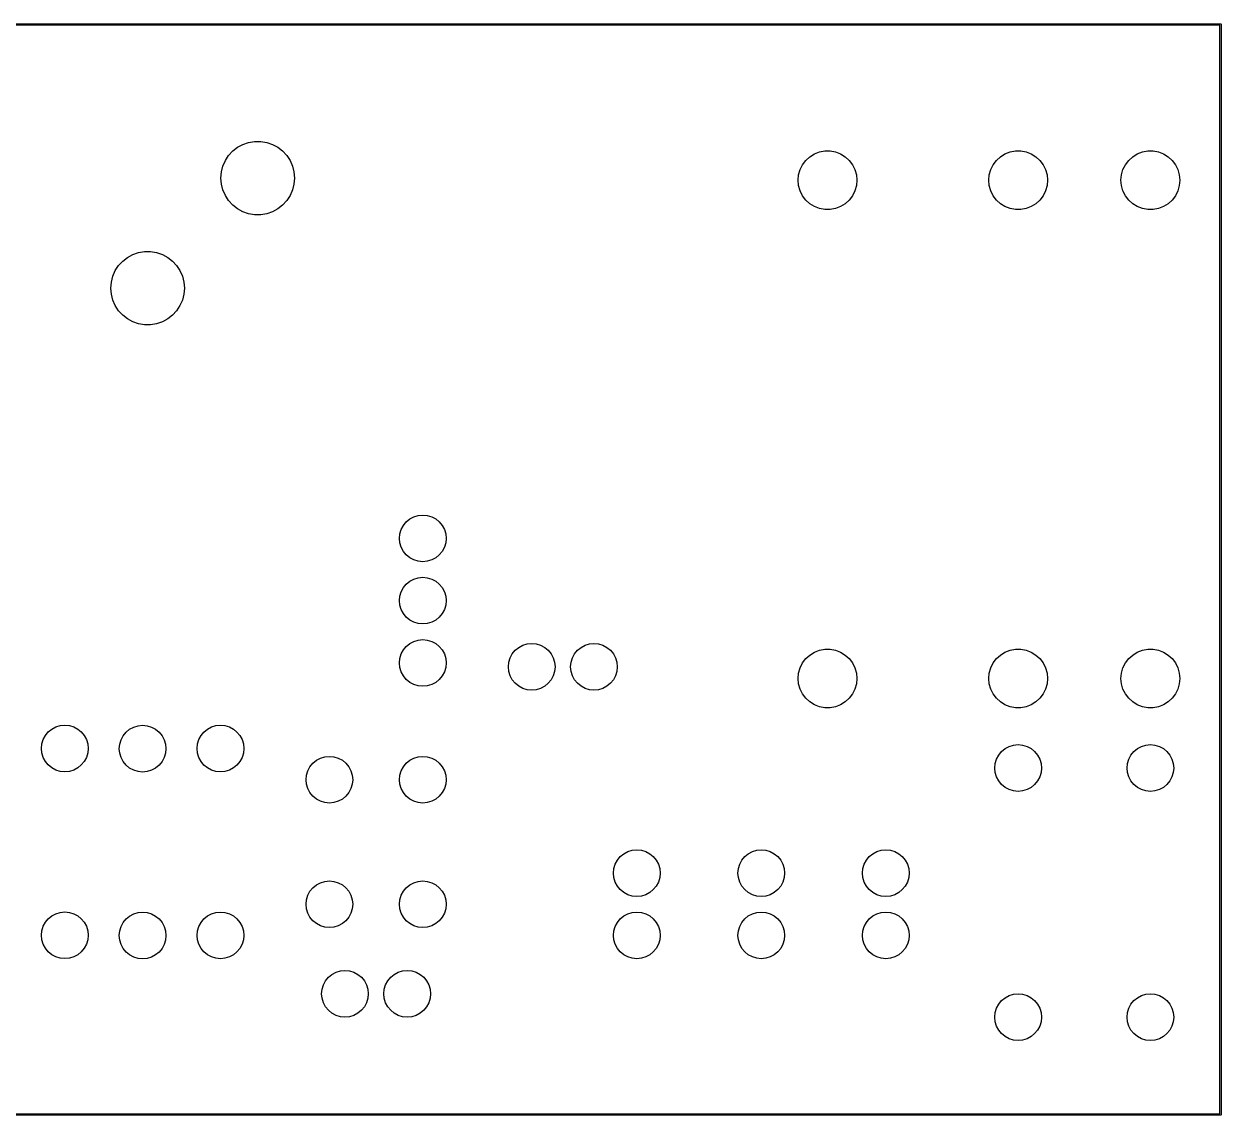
# Model space of a CAD drawing. Extents: x 95.2 to 193.7, y -111.1 to -66.6.
# Drawn here: x 144.86 to 193.7, y -111.15 to -66.65 of the extents above; entities that cross this region are included whole.
import ezdxf

# ---------------------------------------------------------------- set-up
doc = ezdxf.new("R2010")
doc.units = 0
doc.layers.add('BLACK', color=7, linetype='CONTINUOUS')

msp = doc.modelspace()

# ---------------------------------------------------------------- linework, layer by layer
at = {"layer": 'BLACK', "linetype": 'CONTINUOUS'}
for p, q in [((95.25, -66.65), (193.675, -66.65)), ((193.65, -66.7), (95.275, -66.7)), ((193.65, -111.1), (193.65, -66.7)), ((193.675, -66.65), (193.684567, -66.651903)), ((193.684567, -66.651903), (193.698097, -66.665433)), ((193.698097, -66.665433), (193.7, -66.675)), ((193.7, -66.675), (193.7, -111.125)), ((153.379334, -71.831158), (153.574834, -71.678994)), ((153.574834, -71.678994), (153.792713, -71.561084)), ((153.792713, -71.561084), (154.027028, -71.480644)), ((154.027028, -71.480644), (154.271387, -71.439867)), ((154.271387, -71.439867), (154.519125, -71.439867)), ((154.519125, -71.439867), (154.763484, -71.480644)), ((154.763484, -71.480644), (154.997799, -71.561084)), ((154.997799, -71.561084), (155.215678, -71.678994)), ((155.215678, -71.678994), (155.411178, -71.831158)), ((152.97653, -72.447695), (153.076045, -72.220823)), ((153.076045, -72.220823), (153.211545, -72.013425)), ((153.211545, -72.013425), (153.379334, -71.831158)), ((155.411178, -71.831158), (155.578967, -72.013425)), ((155.578967, -72.013425), (155.714467, -72.220823)), ((155.714467, -72.220823), (155.813982, -72.447695)), ((176.620989, -72.393281), (176.754439, -72.216565)), ((176.754439, -72.216565), (176.918088, -72.067379)), ((176.918088, -72.067379), (177.106364, -71.950804)), ((177.106364, -71.950804), (177.312854, -71.870809)), ((177.312854, -71.870809), (177.530528, -71.830119)), ((177.530528, -71.830119), (177.751972, -71.830119)), ((177.751972, -71.830119), (177.969646, -71.870809)), ((177.969646, -71.870809), (178.176136, -71.950804)), ((178.176136, -71.950804), (178.364412, -72.067379)), ((178.364412, -72.067379), (178.528061, -72.216565)), ((178.528061, -72.216565), (178.661511, -72.393281)), ((184.399739, -72.393281), (184.533189, -72.216565)), ((184.533189, -72.216565), (184.696838, -72.067379)), ((184.696838, -72.067379), (184.885114, -71.950804)), ((184.885114, -71.950804), (185.091604, -71.870809)), ((185.091604, -71.870809), (185.309278, -71.830119)), ((185.309278, -71.830119), (185.530722, -71.830119)), ((185.530722, -71.830119), (185.748396, -71.870809)), ((185.748396, -71.870809), (185.954886, -71.950804)), ((185.954886, -71.950804), (186.143162, -72.067379)), ((186.143162, -72.067379), (186.306811, -72.216565)), ((186.306811, -72.216565), (186.440261, -72.393281)), ((189.797239, -72.393281), (189.930689, -72.216565)), ((189.930689, -72.216565), (190.094338, -72.067379)), ((190.094338, -72.067379), (190.282614, -71.950804)), ((190.282614, -71.950804), (190.489104, -71.870809)), ((190.489104, -71.870809), (190.706778, -71.830119)), ((190.706778, -71.830119), (190.928222, -71.830119)), ((190.928222, -71.830119), (191.145896, -71.870809)), ((191.145896, -71.870809), (191.352386, -71.950804)), ((191.352386, -71.950804), (191.540662, -72.067379)), ((191.540662, -72.067379), (191.704311, -72.216565)), ((191.704311, -72.216565), (191.837761, -72.393281)), ((152.895256, -72.934744), (152.915714, -72.687852)), ((152.915714, -72.687852), (152.97653, -72.447695)), ((155.813982, -72.447695), (155.874798, -72.687852)), ((155.874798, -72.687852), (155.895256, -72.934744)), ((176.461682, -72.804501), (176.522283, -72.59151)), ((176.522283, -72.59151), (176.620989, -72.393281)), ((178.661511, -72.393281), (178.760217, -72.59151)), ((178.760217, -72.59151), (178.820818, -72.804501)), ((184.240432, -72.804501), (184.301033, -72.59151)), ((184.301033, -72.59151), (184.399739, -72.393281)), ((186.440261, -72.393281), (186.538967, -72.59151)), ((186.538967, -72.59151), (186.599568, -72.804501)), ((189.637932, -72.804501), (189.698533, -72.59151)), ((189.698533, -72.59151), (189.797239, -72.393281)), ((191.837761, -72.393281), (191.936467, -72.59151)), ((191.936467, -72.59151), (191.997068, -72.804501)), ((152.915714, -73.181636), (152.895256, -72.934744)), ((152.97653, -73.421793), (152.915714, -73.181636)), ((155.874798, -73.181636), (155.813982, -73.421793)), ((155.895256, -72.934744), (155.874798, -73.181636)), ((176.44125, -73.025), (176.461682, -72.804501)), ((176.461682, -73.245499), (176.44125, -73.025)), ((176.522283, -73.45849), (176.461682, -73.245499)), ((178.820818, -73.245499), (178.760217, -73.45849)), ((178.820818, -72.804501), (178.84125, -73.025)), ((178.84125, -73.025), (178.820818, -73.245499)), ((184.22, -73.025), (184.240432, -72.804501)), ((184.240432, -73.245499), (184.22, -73.025)), ((184.301033, -73.45849), (184.240432, -73.245499)), ((186.599568, -73.245499), (186.538967, -73.45849)), ((186.599568, -72.804501), (186.62, -73.025)), ((186.62, -73.025), (186.599568, -73.245499)), ((189.6175, -73.025), (189.637932, -72.804501)), ((189.637932, -73.245499), (189.6175, -73.025)), ((189.698533, -73.45849), (189.637932, -73.245499)), ((191.997068, -73.245499), (191.936467, -73.45849)), ((191.997068, -72.804501), (192.0175, -73.025)), ((192.0175, -73.025), (191.997068, -73.245499)), ((153.076045, -73.648665), (152.97653, -73.421793)), ((153.211545, -73.856063), (153.076045, -73.648665)), ((155.714467, -73.648665), (155.578967, -73.856063)), ((155.813982, -73.421793), (155.714467, -73.648665)), ((176.620989, -73.656719), (176.522283, -73.45849)), ((176.754439, -73.833435), (176.620989, -73.656719)), ((178.661511, -73.656719), (178.528061, -73.833435)), ((178.760217, -73.45849), (178.661511, -73.656719)), ((184.399739, -73.656719), (184.301033, -73.45849)), ((184.533189, -73.833435), (184.399739, -73.656719)), ((186.440261, -73.656719), (186.306811, -73.833435)), ((186.538967, -73.45849), (186.440261, -73.656719)), ((189.797239, -73.656719), (189.698533, -73.45849)), ((189.930689, -73.833435), (189.797239, -73.656719)), ((191.837761, -73.656719), (191.704311, -73.833435)), ((191.936467, -73.45849), (191.837761, -73.656719)), ((153.379334, -74.03833), (153.211545, -73.856063)), ((153.574834, -74.190494), (153.379334, -74.03833)), ((153.792713, -74.308404), (153.574834, -74.190494)), ((155.215678, -74.190494), (154.997799, -74.308404)), ((155.411178, -74.03833), (155.215678, -74.190494)), ((155.578967, -73.856063), (155.411178, -74.03833)), ((176.918088, -73.982621), (176.754439, -73.833435)), ((177.106364, -74.099196), (176.918088, -73.982621)), ((177.312854, -74.179191), (177.106364, -74.099196)), ((177.530528, -74.219881), (177.312854, -74.179191)), ((177.751972, -74.219881), (177.530528, -74.219881)), ((177.969646, -74.179191), (177.751972, -74.219881)), ((178.176136, -74.099196), (177.969646, -74.179191)), ((178.364412, -73.982621), (178.176136, -74.099196)), ((178.528061, -73.833435), (178.364412, -73.982621)), ((184.696838, -73.982621), (184.533189, -73.833435)), ((184.885114, -74.099196), (184.696838, -73.982621)), ((185.091604, -74.179191), (184.885114, -74.099196)), ((185.309278, -74.219881), (185.091604, -74.179191)), ((185.530722, -74.219881), (185.309278, -74.219881)), ((185.748396, -74.179191), (185.530722, -74.219881)), ((185.954886, -74.099196), (185.748396, -74.179191)), ((186.143162, -73.982621), (185.954886, -74.099196)), ((186.306811, -73.833435), (186.143162, -73.982621)), ((190.094338, -73.982621), (189.930689, -73.833435)), ((190.282614, -74.099196), (190.094338, -73.982621)), ((190.489104, -74.179191), (190.282614, -74.099196)), ((190.706778, -74.219881), (190.489104, -74.179191)), ((190.928222, -74.219881), (190.706778, -74.219881)), ((191.145896, -74.179191), (190.928222, -74.219881)), ((191.352386, -74.099196), (191.145896, -74.179191)), ((191.540662, -73.982621), (191.352386, -74.099196)), ((191.704311, -73.833435), (191.540662, -73.982621)), ((154.027028, -74.388844), (153.792713, -74.308404)), ((154.271387, -74.429621), (154.027028, -74.388844)), ((154.519125, -74.429621), (154.271387, -74.429621)), ((154.763484, -74.388844), (154.519125, -74.429621)), ((154.997799, -74.308404), (154.763484, -74.388844)), ((148.889206, -76.321286), (149.084706, -76.169122)), ((149.084706, -76.169122), (149.302585, -76.051212)), ((149.302585, -76.051212), (149.5369, -75.970772)), ((149.5369, -75.970772), (149.781259, -75.929995)), ((149.781259, -75.929995), (150.028997, -75.929995)), ((150.028997, -75.929995), (150.273356, -75.970772)), ((150.273356, -75.970772), (150.507671, -76.051212)), ((150.507671, -76.051212), (150.72555, -76.169122)), ((150.72555, -76.169122), (150.92105, -76.321286)), ((148.585917, -76.710951), (148.721417, -76.503553)), ((148.721417, -76.503553), (148.889206, -76.321286)), ((150.92105, -76.321286), (151.088839, -76.503553)), ((151.088839, -76.503553), (151.224339, -76.710951)), ((148.425586, -77.17798), (148.486402, -76.937823)), ((148.486402, -76.937823), (148.585917, -76.710951)), ((151.224339, -76.710951), (151.323854, -76.937823)), ((151.323854, -76.937823), (151.38467, -77.17798)), ((148.405128, -77.424872), (148.425586, -77.17798)), ((148.425586, -77.671764), (148.405128, -77.424872)), ((151.38467, -77.17798), (151.405128, -77.424872)), ((151.405128, -77.424872), (151.38467, -77.671764)), ((148.486402, -77.911921), (148.425586, -77.671764)), ((148.585917, -78.138793), (148.486402, -77.911921)), ((148.721417, -78.346191), (148.585917, -78.138793)), ((151.224339, -78.138793), (151.088839, -78.346191)), ((151.323854, -77.911921), (151.224339, -78.138793)), ((151.38467, -77.671764), (151.323854, -77.911921)), ((148.889206, -78.528458), (148.721417, -78.346191)), ((149.084706, -78.680622), (148.889206, -78.528458)), ((150.92105, -78.528458), (150.72555, -78.680622)), ((151.088839, -78.346191), (150.92105, -78.528458)), ((149.302585, -78.798532), (149.084706, -78.680622)), ((149.5369, -78.878972), (149.302585, -78.798532)), ((149.781259, -78.919749), (149.5369, -78.878972)), ((150.028997, -78.919749), (149.781259, -78.919749)), ((150.273356, -78.878972), (150.028997, -78.919749)), ((150.507671, -78.798532), (150.273356, -78.878972)), ((150.72555, -78.680622), (150.507671, -78.798532)), ((160.457731, -86.956481), (160.602069, -86.838025)), ((160.602069, -86.838025), (160.766744, -86.750005)), ((160.766744, -86.750005), (160.945426, -86.695802)), ((160.945426, -86.695802), (161.13125, -86.6775)), ((161.13125, -86.6775), (161.317074, -86.695802)), ((161.317074, -86.695802), (161.495756, -86.750005)), ((161.495756, -86.750005), (161.660431, -86.838025)), ((161.660431, -86.838025), (161.804769, -86.956481)), ((160.197052, -87.444176), (160.251255, -87.265494)), ((160.251255, -87.265494), (160.339275, -87.100819)), ((160.339275, -87.100819), (160.457731, -86.956481)), ((161.804769, -86.956481), (161.923225, -87.100819)), ((161.923225, -87.100819), (162.011245, -87.265494)), ((162.011245, -87.265494), (162.065448, -87.444176)), ((160.17875, -87.63), (160.197052, -87.444176)), ((160.197052, -87.815824), (160.17875, -87.63)), ((160.251255, -87.994506), (160.197052, -87.815824)), ((162.065448, -87.815824), (162.011245, -87.994506)), ((162.065448, -87.444176), (162.08375, -87.63)), ((162.08375, -87.63), (162.065448, -87.815824)), ((160.339275, -88.159181), (160.251255, -87.994506)), ((160.457731, -88.303519), (160.339275, -88.159181)), ((160.602069, -88.421975), (160.457731, -88.303519)), ((161.804769, -88.303519), (161.660431, -88.421975)), ((161.923225, -88.159181), (161.804769, -88.303519)), ((162.011245, -87.994506), (161.923225, -88.159181)), ((160.766744, -88.509995), (160.602069, -88.421975)), ((160.945426, -88.564198), (160.766744, -88.509995)), ((161.13125, -88.5825), (160.945426, -88.564198)), ((161.317074, -88.564198), (161.13125, -88.5825)), ((161.495756, -88.509995), (161.317074, -88.564198)), ((161.660431, -88.421975), (161.495756, -88.509995)), ((160.457731, -89.496481), (160.602069, -89.378025)), ((160.602069, -89.378025), (160.766744, -89.290005)), ((160.766744, -89.290005), (160.945426, -89.235802)), ((160.945426, -89.235802), (161.13125, -89.2175)), ((161.13125, -89.2175), (161.317074, -89.235802)), ((161.317074, -89.235802), (161.495756, -89.290005)), ((161.495756, -89.290005), (161.660431, -89.378025)), ((161.660431, -89.378025), (161.804769, -89.496481)), ((160.197052, -89.984176), (160.251255, -89.805494)), ((160.251255, -89.805494), (160.339275, -89.640819)), ((160.339275, -89.640819), (160.457731, -89.496481)), ((161.804769, -89.496481), (161.923225, -89.640819)), ((161.923225, -89.640819), (162.011245, -89.805494)), ((162.011245, -89.805494), (162.065448, -89.984176)), ((160.17875, -90.17), (160.197052, -89.984176)), ((160.197052, -90.355824), (160.17875, -90.17)), ((162.065448, -89.984176), (162.08375, -90.17)), ((162.08375, -90.17), (162.065448, -90.355824)), ((160.251255, -90.534506), (160.197052, -90.355824)), ((160.339275, -90.699181), (160.251255, -90.534506)), ((160.457731, -90.843519), (160.339275, -90.699181)), ((160.602069, -90.961975), (160.457731, -90.843519)), ((161.804769, -90.843519), (161.660431, -90.961975)), ((161.923225, -90.699181), (161.804769, -90.843519)), ((162.011245, -90.534506), (161.923225, -90.699181)), ((162.065448, -90.355824), (162.011245, -90.534506)), ((160.766744, -91.049995), (160.602069, -90.961975)), ((160.945426, -91.104198), (160.766744, -91.049995)), ((161.13125, -91.1225), (160.945426, -91.104198)), ((161.317074, -91.104198), (161.13125, -91.1225)), ((161.495756, -91.049995), (161.317074, -91.104198)), ((161.660431, -90.961975), (161.495756, -91.049995)), ((160.766744, -91.830005), (160.945426, -91.775802)), ((160.945426, -91.775802), (161.13125, -91.7575)), ((161.13125, -91.7575), (161.317074, -91.775802)), ((161.317074, -91.775802), (161.495756, -91.830005)), ((160.251255, -92.345494), (160.339275, -92.180819)), ((160.339275, -92.180819), (160.457731, -92.036481)), ((160.457731, -92.036481), (160.602069, -91.918025)), ((160.602069, -91.918025), (160.766744, -91.830005)), ((161.495756, -91.830005), (161.660431, -91.918025)), ((161.660431, -91.918025), (161.804769, -92.036481)), ((161.804769, -92.036481), (161.923225, -92.180819)), ((161.923225, -92.180819), (162.011245, -92.345494)), ((164.784275, -92.339569), (164.902731, -92.195231)), ((164.902731, -92.195231), (165.047069, -92.076775)), ((165.047069, -92.076775), (165.211744, -91.988755)), ((165.211744, -91.988755), (165.390426, -91.934552)), ((165.390426, -91.934552), (165.57625, -91.91625)), ((165.57625, -91.91625), (165.762074, -91.934552)), ((165.762074, -91.934552), (165.940756, -91.988755)), ((165.940756, -91.988755), (166.105431, -92.076775)), ((166.105431, -92.076775), (166.249769, -92.195231)), ((166.249769, -92.195231), (166.368225, -92.339569)), ((167.324275, -92.339569), (167.442731, -92.195231)), ((167.442731, -92.195231), (167.587069, -92.076775)), ((167.587069, -92.076775), (167.751744, -91.988755)), ((167.751744, -91.988755), (167.930426, -91.934552)), ((167.930426, -91.934552), (168.11625, -91.91625)), ((168.11625, -91.91625), (168.302074, -91.934552)), ((168.302074, -91.934552), (168.480756, -91.988755)), ((168.480756, -91.988755), (168.645431, -92.076775)), ((168.645431, -92.076775), (168.789769, -92.195231)), ((168.789769, -92.195231), (168.908225, -92.339569)), ((176.918088, -92.387379), (177.106364, -92.270804)), ((177.106364, -92.270804), (177.312854, -92.190809)), ((177.312854, -92.190809), (177.530528, -92.150119)), ((177.530528, -92.150119), (177.751972, -92.150119)), ((177.751972, -92.150119), (177.969646, -92.190809)), ((177.969646, -92.190809), (178.176136, -92.270804)), ((178.176136, -92.270804), (178.364412, -92.387379)), ((184.696838, -92.387379), (184.885114, -92.270804)), ((184.885114, -92.270804), (185.091604, -92.190809)), ((185.091604, -92.190809), (185.309278, -92.150119)), ((185.309278, -92.150119), (185.530722, -92.150119)), ((185.530722, -92.150119), (185.748396, -92.190809)), ((185.748396, -92.190809), (185.954886, -92.270804)), ((185.954886, -92.270804), (186.143162, -92.387379)), ((190.094338, -92.387379), (190.282614, -92.270804)), ((190.282614, -92.270804), (190.489104, -92.190809)), ((190.489104, -92.190809), (190.706778, -92.150119)), ((190.706778, -92.150119), (190.928222, -92.150119)), ((190.928222, -92.150119), (191.145896, -92.190809)), ((191.145896, -92.190809), (191.352386, -92.270804)), ((191.352386, -92.270804), (191.540662, -92.387379)), ((160.17875, -92.71), (160.197052, -92.524176)), ((160.197052, -92.895824), (160.17875, -92.71)), ((160.197052, -92.524176), (160.251255, -92.345494)), ((162.011245, -92.345494), (162.065448, -92.524176)), ((162.065448, -92.524176), (162.08375, -92.71)), ((162.08375, -92.71), (162.065448, -92.895824)), ((164.62375, -92.86875), (164.642052, -92.682926)), ((164.642052, -92.682926), (164.696255, -92.504244)), ((164.696255, -92.504244), (164.784275, -92.339569)), ((166.368225, -92.339569), (166.456245, -92.504244)), ((166.456245, -92.504244), (166.510448, -92.682926)), ((166.510448, -92.682926), (166.52875, -92.86875)), ((167.16375, -92.86875), (167.182052, -92.682926)), ((167.182052, -92.682926), (167.236255, -92.504244)), ((167.236255, -92.504244), (167.324275, -92.339569)), ((168.908225, -92.339569), (168.996245, -92.504244)), ((168.996245, -92.504244), (169.050448, -92.682926)), ((169.050448, -92.682926), (169.06875, -92.86875)), ((176.522283, -92.91151), (176.620989, -92.713281)), ((176.620989, -92.713281), (176.754439, -92.536565)), ((176.754439, -92.536565), (176.918088, -92.387379)), ((178.364412, -92.387379), (178.528061, -92.536565)), ((178.528061, -92.536565), (178.661511, -92.713281)), ((178.661511, -92.713281), (178.760217, -92.91151)), ((184.301033, -92.91151), (184.399739, -92.713281)), ((184.399739, -92.713281), (184.533189, -92.536565)), ((184.533189, -92.536565), (184.696838, -92.387379)), ((186.143162, -92.387379), (186.306811, -92.536565)), ((186.306811, -92.536565), (186.440261, -92.713281)), ((186.440261, -92.713281), (186.538967, -92.91151)), ((189.698533, -92.91151), (189.797239, -92.713281)), ((189.797239, -92.713281), (189.930689, -92.536565)), ((189.930689, -92.536565), (190.094338, -92.387379)), ((191.540662, -92.387379), (191.704311, -92.536565)), ((191.704311, -92.536565), (191.837761, -92.713281)), ((191.837761, -92.713281), (191.936467, -92.91151)), ((160.251255, -93.074506), (160.197052, -92.895824)), ((160.339275, -93.239181), (160.251255, -93.074506)), ((160.457731, -93.383519), (160.339275, -93.239181)), ((161.923225, -93.239181), (161.804769, -93.383519)), ((162.011245, -93.074506), (161.923225, -93.239181)), ((162.065448, -92.895824), (162.011245, -93.074506)), ((164.642052, -93.054574), (164.62375, -92.86875)), ((164.696255, -93.233256), (164.642052, -93.054574)), ((164.784275, -93.397931), (164.696255, -93.233256)), ((166.456245, -93.233256), (166.368225, -93.397931)), ((166.510448, -93.054574), (166.456245, -93.233256)), ((166.52875, -92.86875), (166.510448, -93.054574)), ((167.182052, -93.054574), (167.16375, -92.86875)), ((167.236255, -93.233256), (167.182052, -93.054574)), ((167.324275, -93.397931), (167.236255, -93.233256)), ((168.996245, -93.233256), (168.908225, -93.397931)), ((169.050448, -93.054574), (168.996245, -93.233256)), ((169.06875, -92.86875), (169.050448, -93.054574)), ((176.44125, -93.345), (176.461682, -93.124501)), ((176.461682, -93.124501), (176.522283, -92.91151)), ((178.760217, -92.91151), (178.820818, -93.124501)), ((178.820818, -93.124501), (178.84125, -93.345)), ((184.22, -93.345), (184.240432, -93.124501)), ((184.240432, -93.124501), (184.301033, -92.91151)), ((186.538967, -92.91151), (186.599568, -93.124501)), ((186.599568, -93.124501), (186.62, -93.345)), ((189.6175, -93.345), (189.637932, -93.124501)), ((189.637932, -93.124501), (189.698533, -92.91151)), ((191.936467, -92.91151), (191.997068, -93.124501)), ((191.997068, -93.124501), (192.0175, -93.345)), ((160.602069, -93.501975), (160.457731, -93.383519)), ((160.766744, -93.589995), (160.602069, -93.501975)), ((160.945426, -93.644198), (160.766744, -93.589995)), ((161.13125, -93.6625), (160.945426, -93.644198)), ((161.317074, -93.644198), (161.13125, -93.6625)), ((161.495756, -93.589995), (161.317074, -93.644198)), ((161.660431, -93.501975), (161.495756, -93.589995)), ((161.804769, -93.383519), (161.660431, -93.501975)), ((164.902731, -93.542269), (164.784275, -93.397931)), ((165.047069, -93.660725), (164.902731, -93.542269)), ((165.211744, -93.748745), (165.047069, -93.660725)), ((165.390426, -93.802948), (165.211744, -93.748745)), ((165.940756, -93.748745), (165.762074, -93.802948)), ((166.105431, -93.660725), (165.940756, -93.748745)), ((166.249769, -93.542269), (166.105431, -93.660725)), ((166.368225, -93.397931), (166.249769, -93.542269)), ((167.442731, -93.542269), (167.324275, -93.397931)), ((167.587069, -93.660725), (167.442731, -93.542269)), ((167.751744, -93.748745), (167.587069, -93.660725)), ((167.930426, -93.802948), (167.751744, -93.748745)), ((168.480756, -93.748745), (168.302074, -93.802948)), ((168.645431, -93.660725), (168.480756, -93.748745)), ((168.789769, -93.542269), (168.645431, -93.660725)), ((168.908225, -93.397931), (168.789769, -93.542269)), ((176.461682, -93.565499), (176.44125, -93.345)), ((176.522283, -93.77849), (176.461682, -93.565499)), ((178.820818, -93.565499), (178.760217, -93.77849)), ((178.84125, -93.345), (178.820818, -93.565499)), ((184.240432, -93.565499), (184.22, -93.345)), ((184.301033, -93.77849), (184.240432, -93.565499)), ((186.599568, -93.565499), (186.538967, -93.77849)), ((186.62, -93.345), (186.599568, -93.565499)), ((189.637932, -93.565499), (189.6175, -93.345)), ((189.698533, -93.77849), (189.637932, -93.565499)), ((191.997068, -93.565499), (191.936467, -93.77849)), ((192.0175, -93.345), (191.997068, -93.565499)), ((165.57625, -93.82125), (165.390426, -93.802948)), ((165.762074, -93.802948), (165.57625, -93.82125)), ((168.11625, -93.82125), (167.930426, -93.802948)), ((168.302074, -93.802948), (168.11625, -93.82125)), ((176.620989, -93.976719), (176.522283, -93.77849)), ((176.754439, -94.153435), (176.620989, -93.976719)), ((176.918088, -94.302621), (176.754439, -94.153435)), ((178.528061, -94.153435), (178.364412, -94.302621)), ((178.661511, -93.976719), (178.528061, -94.153435)), ((178.760217, -93.77849), (178.661511, -93.976719)), ((184.399739, -93.976719), (184.301033, -93.77849)), ((184.533189, -94.153435), (184.399739, -93.976719)), ((184.696838, -94.302621), (184.533189, -94.153435)), ((186.306811, -94.153435), (186.143162, -94.302621)), ((186.440261, -93.976719), (186.306811, -94.153435)), ((186.538967, -93.77849), (186.440261, -93.976719)), ((189.797239, -93.976719), (189.698533, -93.77849)), ((189.930689, -94.153435), (189.797239, -93.976719)), ((190.094338, -94.302621), (189.930689, -94.153435)), ((191.704311, -94.153435), (191.540662, -94.302621)), ((191.837761, -93.976719), (191.704311, -94.153435)), ((191.936467, -93.77849), (191.837761, -93.976719)), ((177.106364, -94.419196), (176.918088, -94.302621)), ((177.312854, -94.499191), (177.106364, -94.419196)), ((177.530528, -94.539881), (177.312854, -94.499191)), ((177.751972, -94.539881), (177.530528, -94.539881)), ((177.969646, -94.499191), (177.751972, -94.539881)), ((178.176136, -94.419196), (177.969646, -94.499191)), ((178.364412, -94.302621), (178.176136, -94.419196)), ((184.885114, -94.419196), (184.696838, -94.302621)), ((185.091604, -94.499191), (184.885114, -94.419196)), ((185.309278, -94.539881), (185.091604, -94.499191)), ((185.530722, -94.539881), (185.309278, -94.539881)), ((185.748396, -94.499191), (185.530722, -94.539881)), ((185.954886, -94.419196), (185.748396, -94.499191)), ((186.143162, -94.302621), (185.954886, -94.419196)), ((190.282614, -94.419196), (190.094338, -94.302621)), ((190.489104, -94.499191), (190.282614, -94.419196)), ((190.706778, -94.539881), (190.489104, -94.499191)), ((190.928222, -94.539881), (190.706778, -94.539881)), ((191.145896, -94.499191), (190.928222, -94.539881)), ((191.352386, -94.419196), (191.145896, -94.499191)), ((191.540662, -94.302621), (191.352386, -94.419196)), ((145.646255, -95.832994), (145.734275, -95.668319)), ((145.734275, -95.668319), (145.852731, -95.523981)), ((145.852731, -95.523981), (145.997069, -95.405525)), ((145.997069, -95.405525), (146.161744, -95.317505)), ((146.161744, -95.317505), (146.340426, -95.263302)), ((146.340426, -95.263302), (146.52625, -95.245)), ((146.52625, -95.245), (146.712074, -95.263302)), ((146.712074, -95.263302), (146.890756, -95.317505)), ((146.890756, -95.317505), (147.055431, -95.405525)), ((147.055431, -95.405525), (147.199769, -95.523981)), ((147.199769, -95.523981), (147.318225, -95.668319)), ((147.318225, -95.668319), (147.406245, -95.832994)), ((148.821255, -95.842994), (148.909275, -95.678319)), ((148.909275, -95.678319), (149.027731, -95.533981)), ((149.027731, -95.533981), (149.172069, -95.415525)), ((149.172069, -95.415525), (149.336744, -95.327505)), ((149.336744, -95.327505), (149.515426, -95.273302)), ((149.515426, -95.273302), (149.70125, -95.255)), ((149.70125, -95.255), (149.887074, -95.273302)), ((149.887074, -95.273302), (150.065756, -95.327505)), ((150.065756, -95.327505), (150.230431, -95.415525)), ((150.230431, -95.415525), (150.374769, -95.533981)), ((150.374769, -95.533981), (150.493225, -95.678319)), ((150.493225, -95.678319), (150.581245, -95.842994)), ((151.996255, -95.837994), (152.084275, -95.673319)), ((152.084275, -95.673319), (152.202731, -95.528981)), ((152.202731, -95.528981), (152.347069, -95.410525)), ((152.347069, -95.410525), (152.511744, -95.322505)), ((152.511744, -95.322505), (152.690426, -95.268302)), ((152.690426, -95.268302), (152.87625, -95.25)), ((152.87625, -95.25), (153.062074, -95.268302)), ((153.062074, -95.268302), (153.240756, -95.322505)), ((153.240756, -95.322505), (153.405431, -95.410525)), ((153.405431, -95.410525), (153.549769, -95.528981)), ((153.549769, -95.528981), (153.668225, -95.673319)), ((153.668225, -95.673319), (153.756245, -95.837994)), ((145.57375, -96.1975), (145.592052, -96.011676)), ((145.592052, -96.383324), (145.57375, -96.1975)), ((145.592052, -96.011676), (145.646255, -95.832994)), ((147.406245, -95.832994), (147.460448, -96.011676)), ((147.460448, -96.011676), (147.47875, -96.1975)), ((147.47875, -96.1975), (147.460448, -96.383324)), ((148.74875, -96.2075), (148.767052, -96.021676)), ((148.767052, -96.393324), (148.74875, -96.2075)), ((148.767052, -96.021676), (148.821255, -95.842994)), ((150.581245, -95.842994), (150.635448, -96.021676)), ((150.635448, -96.021676), (150.65375, -96.2075)), ((150.65375, -96.2075), (150.635448, -96.393324)), ((151.92375, -96.2025), (151.942052, -96.016676)), ((151.942052, -96.388324), (151.92375, -96.2025)), ((151.942052, -96.016676), (151.996255, -95.837994)), ((153.756245, -95.837994), (153.810448, -96.016676)), ((153.810448, -96.016676), (153.82875, -96.2025)), ((153.82875, -96.2025), (153.810448, -96.388324)), ((184.746481, -96.322731), (184.890819, -96.204275)), ((184.890819, -96.204275), (185.055494, -96.116255)), ((185.055494, -96.116255), (185.234176, -96.062052)), ((185.234176, -96.062052), (185.42, -96.04375)), ((185.42, -96.04375), (185.605824, -96.062052)), ((185.605824, -96.062052), (185.784506, -96.116255)), ((185.784506, -96.116255), (185.949181, -96.204275)), ((185.949181, -96.204275), (186.093519, -96.322731)), ((190.143981, -96.322731), (190.288319, -96.204275)), ((190.288319, -96.204275), (190.452994, -96.116255)), ((190.452994, -96.116255), (190.631676, -96.062052)), ((190.631676, -96.062052), (190.8175, -96.04375)), ((190.8175, -96.04375), (191.003324, -96.062052)), ((191.003324, -96.062052), (191.182006, -96.116255)), ((191.182006, -96.116255), (191.346681, -96.204275)), ((191.346681, -96.204275), (191.491019, -96.322731)), ((145.646255, -96.562006), (145.592052, -96.383324)), ((145.734275, -96.726681), (145.646255, -96.562006)), ((147.406245, -96.562006), (147.318225, -96.726681)), ((147.460448, -96.383324), (147.406245, -96.562006)), ((148.821255, -96.572006), (148.767052, -96.393324)), ((148.909275, -96.736681), (148.821255, -96.572006)), ((150.581245, -96.572006), (150.493225, -96.736681)), ((150.635448, -96.393324), (150.581245, -96.572006)), ((151.996255, -96.567006), (151.942052, -96.388324)), ((152.084275, -96.731681), (151.996255, -96.567006)), ((153.756245, -96.567006), (153.668225, -96.731681)), ((153.810448, -96.388324), (153.756245, -96.567006)), ((156.647731, -96.798981), (156.792069, -96.680525)), ((156.792069, -96.680525), (156.956744, -96.592505)), ((156.956744, -96.592505), (157.135426, -96.538302)), ((157.135426, -96.538302), (157.32125, -96.52)), ((157.32125, -96.52), (157.507074, -96.538302)), ((157.507074, -96.538302), (157.685756, -96.592505)), ((157.685756, -96.592505), (157.850431, -96.680525)), ((157.850431, -96.680525), (157.994769, -96.798981)), ((160.457731, -96.798981), (160.602069, -96.680525)), ((160.602069, -96.680525), (160.766744, -96.592505)), ((160.766744, -96.592505), (160.945426, -96.538302)), ((160.945426, -96.538302), (161.13125, -96.52)), ((161.13125, -96.52), (161.317074, -96.538302)), ((161.317074, -96.538302), (161.495756, -96.592505)), ((161.495756, -96.592505), (161.660431, -96.680525)), ((161.660431, -96.680525), (161.804769, -96.798981)), ((184.485802, -96.810426), (184.540005, -96.631744)), ((184.540005, -96.631744), (184.628025, -96.467069)), ((184.628025, -96.467069), (184.746481, -96.322731)), ((186.093519, -96.322731), (186.211975, -96.467069)), ((186.211975, -96.467069), (186.299995, -96.631744)), ((186.299995, -96.631744), (186.354198, -96.810426)), ((189.883302, -96.810426), (189.937505, -96.631744)), ((189.937505, -96.631744), (190.025525, -96.467069)), ((190.025525, -96.467069), (190.143981, -96.322731)), ((191.491019, -96.322731), (191.609475, -96.467069)), ((191.609475, -96.467069), (191.697495, -96.631744)), ((191.697495, -96.631744), (191.751698, -96.810426)), ((145.852731, -96.871019), (145.734275, -96.726681)), ((145.997069, -96.989475), (145.852731, -96.871019)), ((146.161744, -97.077495), (145.997069, -96.989475)), ((146.340426, -97.131698), (146.161744, -97.077495)), ((146.52625, -97.15), (146.340426, -97.131698)), ((146.712074, -97.131698), (146.52625, -97.15)), ((146.890756, -97.077495), (146.712074, -97.131698)), ((147.055431, -96.989475), (146.890756, -97.077495)), ((147.199769, -96.871019), (147.055431, -96.989475)), ((147.318225, -96.726681), (147.199769, -96.871019)), ((149.027731, -96.881019), (148.909275, -96.736681)), ((149.172069, -96.999475), (149.027731, -96.881019)), ((149.336744, -97.087495), (149.172069, -96.999475)), ((149.515426, -97.141698), (149.336744, -97.087495)), ((149.70125, -97.16), (149.515426, -97.141698)), ((149.887074, -97.141698), (149.70125, -97.16)), ((150.065756, -97.087495), (149.887074, -97.141698)), ((150.230431, -96.999475), (150.065756, -97.087495)), ((150.374769, -96.881019), (150.230431, -96.999475)), ((150.493225, -96.736681), (150.374769, -96.881019)), ((152.202731, -96.876019), (152.084275, -96.731681)), ((152.347069, -96.994475), (152.202731, -96.876019)), ((152.511744, -97.082495), (152.347069, -96.994475)), ((152.690426, -97.136698), (152.511744, -97.082495)), ((152.87625, -97.155), (152.690426, -97.136698)), ((153.062074, -97.136698), (152.87625, -97.155)), ((153.240756, -97.082495), (153.062074, -97.136698)), ((153.405431, -96.994475), (153.240756, -97.082495)), ((153.549769, -96.876019), (153.405431, -96.994475)), ((153.668225, -96.731681), (153.549769, -96.876019)), ((156.387052, -97.286676), (156.441255, -97.107994)), ((156.441255, -97.107994), (156.529275, -96.943319)), ((156.529275, -96.943319), (156.647731, -96.798981)), ((157.994769, -96.798981), (158.113225, -96.943319)), ((158.113225, -96.943319), (158.201245, -97.107994)), ((158.201245, -97.107994), (158.255448, -97.286676)), ((160.197052, -97.286676), (160.251255, -97.107994)), ((160.251255, -97.107994), (160.339275, -96.943319)), ((160.339275, -96.943319), (160.457731, -96.798981)), ((161.804769, -96.798981), (161.923225, -96.943319)), ((161.923225, -96.943319), (162.011245, -97.107994)), ((162.011245, -97.107994), (162.065448, -97.286676)), ((184.4675, -96.99625), (184.485802, -96.810426)), ((184.485802, -97.182074), (184.4675, -96.99625)), ((184.540005, -97.360756), (184.485802, -97.182074)), ((186.354198, -97.182074), (186.299995, -97.360756)), ((186.354198, -96.810426), (186.3725, -96.99625)), ((186.3725, -96.99625), (186.354198, -97.182074)), ((189.865, -96.99625), (189.883302, -96.810426)), ((189.883302, -97.182074), (189.865, -96.99625)), ((189.937505, -97.360756), (189.883302, -97.182074)), ((191.751698, -97.182074), (191.697495, -97.360756)), ((191.751698, -96.810426), (191.77, -96.99625)), ((191.77, -96.99625), (191.751698, -97.182074)), ((156.36875, -97.4725), (156.387052, -97.286676)), ((156.387052, -97.658324), (156.36875, -97.4725)), ((156.441255, -97.837006), (156.387052, -97.658324)), ((158.255448, -97.658324), (158.201245, -97.837006)), ((158.255448, -97.286676), (158.27375, -97.4725)), ((158.27375, -97.4725), (158.255448, -97.658324)), ((160.17875, -97.4725), (160.197052, -97.286676)), ((160.197052, -97.658324), (160.17875, -97.4725)), ((160.251255, -97.837006), (160.197052, -97.658324)), ((162.065448, -97.658324), (162.011245, -97.837006)), ((162.065448, -97.286676), (162.08375, -97.4725)), ((162.08375, -97.4725), (162.065448, -97.658324)), ((184.628025, -97.525431), (184.540005, -97.360756)), ((184.746481, -97.669769), (184.628025, -97.525431)), ((184.890819, -97.788225), (184.746481, -97.669769)), ((186.093519, -97.669769), (185.949181, -97.788225)), ((186.211975, -97.525431), (186.093519, -97.669769)), ((186.299995, -97.360756), (186.211975, -97.525431)), ((190.025525, -97.525431), (189.937505, -97.360756)), ((190.143981, -97.669769), (190.025525, -97.525431)), ((190.288319, -97.788225), (190.143981, -97.669769)), ((191.491019, -97.669769), (191.346681, -97.788225)), ((191.609475, -97.525431), (191.491019, -97.669769)), ((191.697495, -97.360756), (191.609475, -97.525431)), ((156.529275, -98.001681), (156.441255, -97.837006)), ((156.647731, -98.146019), (156.529275, -98.001681)), ((156.792069, -98.264475), (156.647731, -98.146019)), ((157.994769, -98.146019), (157.850431, -98.264475)), ((158.113225, -98.001681), (157.994769, -98.146019)), ((158.201245, -97.837006), (158.113225, -98.001681)), ((160.339275, -98.001681), (160.251255, -97.837006)), ((160.457731, -98.146019), (160.339275, -98.001681)), ((160.602069, -98.264475), (160.457731, -98.146019)), ((161.804769, -98.146019), (161.660431, -98.264475)), ((161.923225, -98.001681), (161.804769, -98.146019)), ((162.011245, -97.837006), (161.923225, -98.001681)), ((185.055494, -97.876245), (184.890819, -97.788225)), ((185.234176, -97.930448), (185.055494, -97.876245)), ((185.42, -97.94875), (185.234176, -97.930448)), ((185.605824, -97.930448), (185.42, -97.94875)), ((185.784506, -97.876245), (185.605824, -97.930448)), ((185.949181, -97.788225), (185.784506, -97.876245)), ((190.452994, -97.876245), (190.288319, -97.788225)), ((190.631676, -97.930448), (190.452994, -97.876245)), ((190.8175, -97.94875), (190.631676, -97.930448)), ((191.003324, -97.930448), (190.8175, -97.94875)), ((191.182006, -97.876245), (191.003324, -97.930448)), ((191.346681, -97.788225), (191.182006, -97.876245)), ((156.956744, -98.352495), (156.792069, -98.264475)), ((157.135426, -98.406698), (156.956744, -98.352495)), ((157.32125, -98.425), (157.135426, -98.406698)), ((157.507074, -98.406698), (157.32125, -98.425)), ((157.685756, -98.352495), (157.507074, -98.406698)), ((157.850431, -98.264475), (157.685756, -98.352495)), ((160.766744, -98.352495), (160.602069, -98.264475)), ((160.945426, -98.406698), (160.766744, -98.352495)), ((161.13125, -98.425), (160.945426, -98.406698)), ((161.317074, -98.406698), (161.13125, -98.425)), ((161.495756, -98.352495), (161.317074, -98.406698)), ((161.660431, -98.264475), (161.495756, -98.352495)), ((169.070525, -100.753319), (169.188981, -100.608981)), ((169.188981, -100.608981), (169.333319, -100.490525)), ((169.333319, -100.490525), (169.497994, -100.402505)), ((169.497994, -100.402505), (169.676676, -100.348302)), ((169.676676, -100.348302), (169.8625, -100.33)), ((169.8625, -100.33), (170.048324, -100.348302)), ((170.048324, -100.348302), (170.227006, -100.402505)), ((170.227006, -100.402505), (170.391681, -100.490525)), ((170.391681, -100.490525), (170.536019, -100.608981)), ((170.536019, -100.608981), (170.654475, -100.753319)), ((174.150525, -100.753319), (174.268981, -100.608981)), ((174.268981, -100.608981), (174.413319, -100.490525)), ((174.413319, -100.490525), (174.577994, -100.402505)), ((174.577994, -100.402505), (174.756676, -100.348302)), ((174.756676, -100.348302), (174.9425, -100.33)), ((174.9425, -100.33), (175.128324, -100.348302)), ((175.128324, -100.348302), (175.307006, -100.402505)), ((175.307006, -100.402505), (175.471681, -100.490525)), ((175.471681, -100.490525), (175.616019, -100.608981)), ((175.616019, -100.608981), (175.734475, -100.753319)), ((179.230525, -100.753319), (179.348981, -100.608981)), ((179.348981, -100.608981), (179.493319, -100.490525)), ((179.493319, -100.490525), (179.657994, -100.402505)), ((179.657994, -100.402505), (179.836676, -100.348302)), ((179.836676, -100.348302), (180.0225, -100.33)), ((180.0225, -100.33), (180.208324, -100.348302)), ((180.208324, -100.348302), (180.387006, -100.402505)), ((180.387006, -100.402505), (180.551681, -100.490525)), ((180.551681, -100.490525), (180.696019, -100.608981)), ((180.696019, -100.608981), (180.814475, -100.753319)), ((168.91, -101.2825), (168.928302, -101.096676)), ((168.928302, -101.096676), (168.982505, -100.917994)), ((168.982505, -100.917994), (169.070525, -100.753319)), ((170.654475, -100.753319), (170.742495, -100.917994)), ((170.742495, -100.917994), (170.796698, -101.096676)), ((170.796698, -101.096676), (170.815, -101.2825)), ((173.99, -101.2825), (174.008302, -101.096676)), ((174.008302, -101.096676), (174.062505, -100.917994)), ((174.062505, -100.917994), (174.150525, -100.753319)), ((175.734475, -100.753319), (175.822495, -100.917994)), ((175.822495, -100.917994), (175.876698, -101.096676)), ((175.876698, -101.096676), (175.895, -101.2825)), ((179.07, -101.2825), (179.088302, -101.096676)), ((179.088302, -101.096676), (179.142505, -100.917994)), ((179.142505, -100.917994), (179.230525, -100.753319)), ((180.814475, -100.753319), (180.902495, -100.917994)), ((180.902495, -100.917994), (180.956698, -101.096676)), ((180.956698, -101.096676), (180.975, -101.2825)), ((168.928302, -101.468324), (168.91, -101.2825)), ((168.982505, -101.647006), (168.928302, -101.468324)), ((170.796698, -101.468324), (170.742495, -101.647006)), ((170.815, -101.2825), (170.796698, -101.468324)), ((174.008302, -101.468324), (173.99, -101.2825)), ((174.062505, -101.647006), (174.008302, -101.468324)), ((175.876698, -101.468324), (175.822495, -101.647006)), ((175.895, -101.2825), (175.876698, -101.468324)), ((179.088302, -101.468324), (179.07, -101.2825)), ((179.142505, -101.647006), (179.088302, -101.468324)), ((180.956698, -101.468324), (180.902495, -101.647006)), ((180.975, -101.2825), (180.956698, -101.468324)), ((156.441255, -102.187994), (156.529275, -102.023319)), ((156.529275, -102.023319), (156.647731, -101.878981)), ((156.647731, -101.878981), (156.792069, -101.760525)), ((156.792069, -101.760525), (156.956744, -101.672505)), ((156.956744, -101.672505), (157.135426, -101.618302)), ((157.135426, -101.618302), (157.32125, -101.6)), ((157.32125, -101.6), (157.507074, -101.618302)), ((157.507074, -101.618302), (157.685756, -101.672505)), ((157.685756, -101.672505), (157.850431, -101.760525)), ((157.850431, -101.760525), (157.994769, -101.878981)), ((157.994769, -101.878981), (158.113225, -102.023319)), ((158.113225, -102.023319), (158.201245, -102.187994)), ((160.251255, -102.187994), (160.339275, -102.023319)), ((160.339275, -102.023319), (160.457731, -101.878981)), ((160.457731, -101.878981), (160.602069, -101.760525)), ((160.602069, -101.760525), (160.766744, -101.672505)), ((160.766744, -101.672505), (160.945426, -101.618302)), ((160.945426, -101.618302), (161.13125, -101.6)), ((161.13125, -101.6), (161.317074, -101.618302)), ((161.317074, -101.618302), (161.495756, -101.672505)), ((161.495756, -101.672505), (161.660431, -101.760525)), ((161.660431, -101.760525), (161.804769, -101.878981)), ((161.804769, -101.878981), (161.923225, -102.023319)), ((161.923225, -102.023319), (162.011245, -102.187994)), ((169.070525, -101.811681), (168.982505, -101.647006)), ((169.188981, -101.956019), (169.070525, -101.811681)), ((169.333319, -102.074475), (169.188981, -101.956019)), ((169.497994, -102.162495), (169.333319, -102.074475)), ((170.391681, -102.074475), (170.227006, -102.162495)), ((170.536019, -101.956019), (170.391681, -102.074475)), ((170.654475, -101.811681), (170.536019, -101.956019)), ((170.742495, -101.647006), (170.654475, -101.811681)), ((174.150525, -101.811681), (174.062505, -101.647006)), ((174.268981, -101.956019), (174.150525, -101.811681)), ((174.413319, -102.074475), (174.268981, -101.956019)), ((174.577994, -102.162495), (174.413319, -102.074475)), ((175.471681, -102.074475), (175.307006, -102.162495)), ((175.616019, -101.956019), (175.471681, -102.074475)), ((175.734475, -101.811681), (175.616019, -101.956019)), ((175.822495, -101.647006), (175.734475, -101.811681)), ((179.230525, -101.811681), (179.142505, -101.647006)), ((179.348981, -101.956019), (179.230525, -101.811681)), ((179.493319, -102.074475), (179.348981, -101.956019)), ((179.657994, -102.162495), (179.493319, -102.074475)), ((180.551681, -102.074475), (180.387006, -102.162495)), ((180.696019, -101.956019), (180.551681, -102.074475)), ((180.814475, -101.811681), (180.696019, -101.956019)), ((180.902495, -101.647006), (180.814475, -101.811681)), ((156.36875, -102.5525), (156.387052, -102.366676)), ((156.387052, -102.738324), (156.36875, -102.5525)), ((156.387052, -102.366676), (156.441255, -102.187994)), ((158.201245, -102.187994), (158.255448, -102.366676)), ((158.255448, -102.366676), (158.27375, -102.5525)), ((158.27375, -102.5525), (158.255448, -102.738324)), ((160.17875, -102.5525), (160.197052, -102.366676)), ((160.197052, -102.738324), (160.17875, -102.5525)), ((160.197052, -102.366676), (160.251255, -102.187994)), ((162.011245, -102.187994), (162.065448, -102.366676)), ((162.065448, -102.366676), (162.08375, -102.5525)), ((162.08375, -102.5525), (162.065448, -102.738324)), ((169.676676, -102.216698), (169.497994, -102.162495)), ((169.8625, -102.235), (169.676676, -102.216698)), ((170.048324, -102.216698), (169.8625, -102.235)), ((170.227006, -102.162495), (170.048324, -102.216698)), ((174.756676, -102.216698), (174.577994, -102.162495)), ((174.9425, -102.235), (174.756676, -102.216698)), ((175.128324, -102.216698), (174.9425, -102.235)), ((175.307006, -102.162495), (175.128324, -102.216698)), ((179.836676, -102.216698), (179.657994, -102.162495)), ((180.0225, -102.235), (179.836676, -102.216698)), ((180.208324, -102.216698), (180.0225, -102.235)), ((180.387006, -102.162495), (180.208324, -102.216698)), ((145.852731, -103.143981), (145.997069, -103.025525)), ((145.997069, -103.025525), (146.161744, -102.937505)), ((146.161744, -102.937505), (146.340426, -102.883302)), ((146.340426, -102.883302), (146.52625, -102.865)), ((146.52625, -102.865), (146.712074, -102.883302)), ((146.712074, -102.883302), (146.890756, -102.937505)), ((146.890756, -102.937505), (147.055431, -103.025525)), ((147.055431, -103.025525), (147.199769, -103.143981)), ((149.027731, -103.153981), (149.172069, -103.035525)), ((149.172069, -103.035525), (149.336744, -102.947505)), ((149.336744, -102.947505), (149.515426, -102.893302)), ((149.515426, -102.893302), (149.70125, -102.875)), ((149.70125, -102.875), (149.887074, -102.893302)), ((149.887074, -102.893302), (150.065756, -102.947505)), ((150.065756, -102.947505), (150.230431, -103.035525)), ((150.230431, -103.035525), (150.374769, -103.153981)), ((152.202731, -103.148981), (152.347069, -103.030525)), ((152.347069, -103.030525), (152.511744, -102.942505)), ((152.511744, -102.942505), (152.690426, -102.888302)), ((152.690426, -102.888302), (152.87625, -102.87)), ((152.87625, -102.87), (153.062074, -102.888302)), ((153.062074, -102.888302), (153.240756, -102.942505)), ((153.240756, -102.942505), (153.405431, -103.030525)), ((153.405431, -103.030525), (153.549769, -103.148981)), ((156.441255, -102.917006), (156.387052, -102.738324)), ((156.529275, -103.081681), (156.441255, -102.917006)), ((158.201245, -102.917006), (158.113225, -103.081681)), ((158.255448, -102.738324), (158.201245, -102.917006)), ((160.251255, -102.917006), (160.197052, -102.738324)), ((160.339275, -103.081681), (160.251255, -102.917006)), ((162.011245, -102.917006), (161.923225, -103.081681)), ((162.065448, -102.738324), (162.011245, -102.917006)), ((169.188981, -103.148981), (169.333319, -103.030525)), ((169.333319, -103.030525), (169.497994, -102.942505)), ((169.497994, -102.942505), (169.676676, -102.888302)), ((169.676676, -102.888302), (169.8625, -102.87)), ((169.8625, -102.87), (170.048324, -102.888302)), ((170.048324, -102.888302), (170.227006, -102.942505)), ((170.227006, -102.942505), (170.391681, -103.030525)), ((170.391681, -103.030525), (170.536019, -103.148981)), ((174.268981, -103.148981), (174.413319, -103.030525)), ((174.413319, -103.030525), (174.577994, -102.942505)), ((174.577994, -102.942505), (174.756676, -102.888302)), ((174.756676, -102.888302), (174.9425, -102.87)), ((174.9425, -102.87), (175.128324, -102.888302)), ((175.128324, -102.888302), (175.307006, -102.942505)), ((175.307006, -102.942505), (175.471681, -103.030525)), ((175.471681, -103.030525), (175.616019, -103.148981)), ((179.348981, -103.148981), (179.493319, -103.030525)), ((179.493319, -103.030525), (179.657994, -102.942505)), ((179.657994, -102.942505), (179.836676, -102.888302)), ((179.836676, -102.888302), (180.0225, -102.87)), ((180.0225, -102.87), (180.208324, -102.888302)), ((180.208324, -102.888302), (180.387006, -102.942505)), ((180.387006, -102.942505), (180.551681, -103.030525)), ((180.551681, -103.030525), (180.696019, -103.148981)), ((145.592052, -103.631676), (145.646255, -103.452994)), ((145.646255, -103.452994), (145.734275, -103.288319)), ((145.734275, -103.288319), (145.852731, -103.143981)), ((147.199769, -103.143981), (147.318225, -103.288319)), ((147.318225, -103.288319), (147.406245, -103.452994)), ((147.406245, -103.452994), (147.460448, -103.631676)), ((148.767052, -103.641676), (148.821255, -103.462994)), ((148.821255, -103.462994), (148.909275, -103.298319)), ((148.909275, -103.298319), (149.027731, -103.153981)), ((150.374769, -103.153981), (150.493225, -103.298319)), ((150.493225, -103.298319), (150.581245, -103.462994)), ((150.581245, -103.462994), (150.635448, -103.641676)), ((151.942052, -103.636676), (151.996255, -103.457994)), ((151.996255, -103.457994), (152.084275, -103.293319)), ((152.084275, -103.293319), (152.202731, -103.148981)), ((153.549769, -103.148981), (153.668225, -103.293319)), ((153.668225, -103.293319), (153.756245, -103.457994)), ((153.756245, -103.457994), (153.810448, -103.636676)), ((156.647731, -103.226019), (156.529275, -103.081681)), ((156.792069, -103.344475), (156.647731, -103.226019)), ((156.956744, -103.432495), (156.792069, -103.344475)), ((157.135426, -103.486698), (156.956744, -103.432495)), ((157.32125, -103.505), (157.135426, -103.486698)), ((157.507074, -103.486698), (157.32125, -103.505)), ((157.685756, -103.432495), (157.507074, -103.486698)), ((157.850431, -103.344475), (157.685756, -103.432495)), ((157.994769, -103.226019), (157.850431, -103.344475)), ((158.113225, -103.081681), (157.994769, -103.226019)), ((160.457731, -103.226019), (160.339275, -103.081681)), ((160.602069, -103.344475), (160.457731, -103.226019)), ((160.766744, -103.432495), (160.602069, -103.344475)), ((160.945426, -103.486698), (160.766744, -103.432495)), ((161.13125, -103.505), (160.945426, -103.486698)), ((161.317074, -103.486698), (161.13125, -103.505)), ((161.495756, -103.432495), (161.317074, -103.486698)), ((161.660431, -103.344475), (161.495756, -103.432495)), ((161.804769, -103.226019), (161.660431, -103.344475)), ((161.923225, -103.081681), (161.804769, -103.226019)), ((168.928302, -103.636676), (168.982505, -103.457994)), ((168.982505, -103.457994), (169.070525, -103.293319)), ((169.070525, -103.293319), (169.188981, -103.148981)), ((170.536019, -103.148981), (170.654475, -103.293319)), ((170.654475, -103.293319), (170.742495, -103.457994)), ((170.742495, -103.457994), (170.796698, -103.636676)), ((174.008302, -103.636676), (174.062505, -103.457994)), ((174.062505, -103.457994), (174.150525, -103.293319)), ((174.150525, -103.293319), (174.268981, -103.148981)), ((175.616019, -103.148981), (175.734475, -103.293319)), ((175.734475, -103.293319), (175.822495, -103.457994)), ((175.822495, -103.457994), (175.876698, -103.636676)), ((179.088302, -103.636676), (179.142505, -103.457994)), ((179.142505, -103.457994), (179.230525, -103.293319)), ((179.230525, -103.293319), (179.348981, -103.148981)), ((180.696019, -103.148981), (180.814475, -103.293319)), ((180.814475, -103.293319), (180.902495, -103.457994)), ((180.902495, -103.457994), (180.956698, -103.636676)), ((145.57375, -103.8175), (145.592052, -103.631676)), ((145.592052, -104.003324), (145.57375, -103.8175)), ((145.646255, -104.182006), (145.592052, -104.003324)), ((147.460448, -104.003324), (147.406245, -104.182006)), ((147.460448, -103.631676), (147.47875, -103.8175)), ((147.47875, -103.8175), (147.460448, -104.003324)), ((148.74875, -103.8275), (148.767052, -103.641676)), ((148.767052, -104.013324), (148.74875, -103.8275)), ((148.821255, -104.192006), (148.767052, -104.013324)), ((150.635448, -104.013324), (150.581245, -104.192006)), ((150.635448, -103.641676), (150.65375, -103.8275)), ((150.65375, -103.8275), (150.635448, -104.013324)), ((151.92375, -103.8225), (151.942052, -103.636676)), ((151.942052, -104.008324), (151.92375, -103.8225)), ((151.996255, -104.187006), (151.942052, -104.008324)), ((153.810448, -104.008324), (153.756245, -104.187006)), ((153.810448, -103.636676), (153.82875, -103.8225)), ((153.82875, -103.8225), (153.810448, -104.008324)), ((168.91, -103.8225), (168.928302, -103.636676)), ((168.928302, -104.008324), (168.91, -103.8225)), ((168.982505, -104.187006), (168.928302, -104.008324)), ((170.796698, -104.008324), (170.742495, -104.187006)), ((170.796698, -103.636676), (170.815, -103.8225)), ((170.815, -103.8225), (170.796698, -104.008324)), ((173.99, -103.8225), (174.008302, -103.636676)), ((174.008302, -104.008324), (173.99, -103.8225)), ((174.062505, -104.187006), (174.008302, -104.008324)), ((175.876698, -104.008324), (175.822495, -104.187006)), ((175.876698, -103.636676), (175.895, -103.8225)), ((175.895, -103.8225), (175.876698, -104.008324)), ((179.07, -103.8225), (179.088302, -103.636676)), ((179.088302, -104.008324), (179.07, -103.8225)), ((179.142505, -104.187006), (179.088302, -104.008324)), ((180.956698, -104.008324), (180.902495, -104.187006)), ((180.956698, -103.636676), (180.975, -103.8225)), ((180.975, -103.8225), (180.956698, -104.008324)), ((145.734275, -104.346681), (145.646255, -104.182006)), ((145.852731, -104.491019), (145.734275, -104.346681)), ((145.997069, -104.609475), (145.852731, -104.491019)), ((147.199769, -104.491019), (147.055431, -104.609475)), ((147.318225, -104.346681), (147.199769, -104.491019)), ((147.406245, -104.182006), (147.318225, -104.346681)), ((148.909275, -104.356681), (148.821255, -104.192006)), ((149.027731, -104.501019), (148.909275, -104.356681)), ((149.172069, -104.619475), (149.027731, -104.501019)), ((150.374769, -104.501019), (150.230431, -104.619475)), ((150.493225, -104.356681), (150.374769, -104.501019)), ((150.581245, -104.192006), (150.493225, -104.356681)), ((152.084275, -104.351681), (151.996255, -104.187006)), ((152.202731, -104.496019), (152.084275, -104.351681)), ((152.347069, -104.614475), (152.202731, -104.496019)), ((153.549769, -104.496019), (153.405431, -104.614475)), ((153.668225, -104.351681), (153.549769, -104.496019)), ((153.756245, -104.187006), (153.668225, -104.351681)), ((169.070525, -104.351681), (168.982505, -104.187006)), ((169.188981, -104.496019), (169.070525, -104.351681)), ((169.333319, -104.614475), (169.188981, -104.496019)), ((170.536019, -104.496019), (170.391681, -104.614475)), ((170.654475, -104.351681), (170.536019, -104.496019)), ((170.742495, -104.187006), (170.654475, -104.351681)), ((174.150525, -104.351681), (174.062505, -104.187006)), ((174.268981, -104.496019), (174.150525, -104.351681)), ((174.413319, -104.614475), (174.268981, -104.496019)), ((175.616019, -104.496019), (175.471681, -104.614475)), ((175.734475, -104.351681), (175.616019, -104.496019)), ((175.822495, -104.187006), (175.734475, -104.351681)), ((179.230525, -104.351681), (179.142505, -104.187006)), ((179.348981, -104.496019), (179.230525, -104.351681)), ((179.493319, -104.614475), (179.348981, -104.496019)), ((180.696019, -104.496019), (180.551681, -104.614475)), ((180.814475, -104.351681), (180.696019, -104.496019)), ((180.902495, -104.187006), (180.814475, -104.351681)), ((146.161744, -104.697495), (145.997069, -104.609475)), ((146.340426, -104.751698), (146.161744, -104.697495)), ((146.52625, -104.77), (146.340426, -104.751698)), ((146.712074, -104.751698), (146.52625, -104.77)), ((146.890756, -104.697495), (146.712074, -104.751698)), ((147.055431, -104.609475), (146.890756, -104.697495)), ((149.336744, -104.707495), (149.172069, -104.619475)), ((149.515426, -104.761698), (149.336744, -104.707495)), ((149.70125, -104.78), (149.515426, -104.761698)), ((149.887074, -104.761698), (149.70125, -104.78)), ((150.065756, -104.707495), (149.887074, -104.761698)), ((150.230431, -104.619475), (150.065756, -104.707495)), ((152.511744, -104.702495), (152.347069, -104.614475)), ((152.690426, -104.756698), (152.511744, -104.702495)), ((152.87625, -104.775), (152.690426, -104.756698)), ((153.062074, -104.756698), (152.87625, -104.775)), ((153.240756, -104.702495), (153.062074, -104.756698)), ((153.405431, -104.614475), (153.240756, -104.702495)), ((169.497994, -104.702495), (169.333319, -104.614475)), ((169.676676, -104.756698), (169.497994, -104.702495)), ((169.8625, -104.775), (169.676676, -104.756698)), ((170.048324, -104.756698), (169.8625, -104.775)), ((170.227006, -104.702495), (170.048324, -104.756698)), ((170.391681, -104.614475), (170.227006, -104.702495)), ((174.577994, -104.702495), (174.413319, -104.614475)), ((174.756676, -104.756698), (174.577994, -104.702495)), ((174.9425, -104.775), (174.756676, -104.756698)), ((175.128324, -104.756698), (174.9425, -104.775)), ((175.307006, -104.702495), (175.128324, -104.756698)), ((175.471681, -104.614475), (175.307006, -104.702495)), ((179.657994, -104.702495), (179.493319, -104.614475)), ((179.836676, -104.756698), (179.657994, -104.702495)), ((180.0225, -104.775), (179.836676, -104.756698)), ((180.208324, -104.756698), (180.0225, -104.775)), ((180.387006, -104.702495), (180.208324, -104.756698)), ((180.551681, -104.614475), (180.387006, -104.702495)), ((157.282731, -105.530231), (157.427069, -105.411775)), ((157.427069, -105.411775), (157.591744, -105.323755)), ((157.591744, -105.323755), (157.770426, -105.269552)), ((157.770426, -105.269552), (157.95625, -105.25125)), ((157.95625, -105.25125), (158.142074, -105.269552)), ((158.142074, -105.269552), (158.320756, -105.323755)), ((158.320756, -105.323755), (158.485431, -105.411775)), ((158.485431, -105.411775), (158.629769, -105.530231)), ((159.822731, -105.530231), (159.967069, -105.411775)), ((159.967069, -105.411775), (160.131744, -105.323755)), ((160.131744, -105.323755), (160.310426, -105.269552)), ((160.310426, -105.269552), (160.49625, -105.25125)), ((160.49625, -105.25125), (160.682074, -105.269552)), ((160.682074, -105.269552), (160.860756, -105.323755)), ((160.860756, -105.323755), (161.025431, -105.411775)), ((161.025431, -105.411775), (161.169769, -105.530231)), ((157.022052, -106.017926), (157.076255, -105.839244)), ((157.076255, -105.839244), (157.164275, -105.674569)), ((157.164275, -105.674569), (157.282731, -105.530231)), ((158.629769, -105.530231), (158.748225, -105.674569)), ((158.748225, -105.674569), (158.836245, -105.839244)), ((158.836245, -105.839244), (158.890448, -106.017926)), ((159.562052, -106.017926), (159.616255, -105.839244)), ((159.616255, -105.839244), (159.704275, -105.674569)), ((159.704275, -105.674569), (159.822731, -105.530231)), ((161.169769, -105.530231), (161.288225, -105.674569)), ((161.288225, -105.674569), (161.376245, -105.839244)), ((161.376245, -105.839244), (161.430448, -106.017926)), ((157.00375, -106.20375), (157.022052, -106.017926)), ((157.022052, -106.389574), (157.00375, -106.20375)), ((157.076255, -106.568256), (157.022052, -106.389574)), ((158.890448, -106.389574), (158.836245, -106.568256)), ((158.890448, -106.017926), (158.90875, -106.20375)), ((158.90875, -106.20375), (158.890448, -106.389574)), ((159.54375, -106.20375), (159.562052, -106.017926)), ((159.562052, -106.389574), (159.54375, -106.20375)), ((159.616255, -106.568256), (159.562052, -106.389574)), ((161.430448, -106.389574), (161.376245, -106.568256)), ((161.430448, -106.017926), (161.44875, -106.20375)), ((161.44875, -106.20375), (161.430448, -106.389574)), ((184.746481, -106.482731), (184.890819, -106.364275)), ((184.890819, -106.364275), (185.055494, -106.276255)), ((185.055494, -106.276255), (185.234176, -106.222052)), ((185.234176, -106.222052), (185.42, -106.20375)), ((185.42, -106.20375), (185.605824, -106.222052)), ((185.605824, -106.222052), (185.784506, -106.276255)), ((185.784506, -106.276255), (185.949181, -106.364275)), ((185.949181, -106.364275), (186.093519, -106.482731)), ((190.143981, -106.482731), (190.288319, -106.364275)), ((190.288319, -106.364275), (190.452994, -106.276255)), ((190.452994, -106.276255), (190.631676, -106.222052)), ((190.631676, -106.222052), (190.8175, -106.20375)), ((190.8175, -106.20375), (191.003324, -106.222052)), ((191.003324, -106.222052), (191.182006, -106.276255)), ((191.182006, -106.276255), (191.346681, -106.364275)), ((191.346681, -106.364275), (191.491019, -106.482731)), ((157.164275, -106.732931), (157.076255, -106.568256)), ((157.282731, -106.877269), (157.164275, -106.732931)), ((157.427069, -106.995725), (157.282731, -106.877269)), ((158.629769, -106.877269), (158.485431, -106.995725)), ((158.748225, -106.732931), (158.629769, -106.877269)), ((158.836245, -106.568256), (158.748225, -106.732931)), ((159.704275, -106.732931), (159.616255, -106.568256)), ((159.822731, -106.877269), (159.704275, -106.732931)), ((159.967069, -106.995725), (159.822731, -106.877269)), ((161.169769, -106.877269), (161.025431, -106.995725)), ((161.288225, -106.732931), (161.169769, -106.877269)), ((161.376245, -106.568256), (161.288225, -106.732931)), ((184.485802, -106.970426), (184.540005, -106.791744)), ((184.540005, -106.791744), (184.628025, -106.627069)), ((184.628025, -106.627069), (184.746481, -106.482731)), ((186.093519, -106.482731), (186.211975, -106.627069)), ((186.211975, -106.627069), (186.299995, -106.791744)), ((186.299995, -106.791744), (186.354198, -106.970426)), ((189.883302, -106.970426), (189.937505, -106.791744)), ((189.937505, -106.791744), (190.025525, -106.627069)), ((190.025525, -106.627069), (190.143981, -106.482731)), ((191.491019, -106.482731), (191.609475, -106.627069)), ((191.609475, -106.627069), (191.697495, -106.791744)), ((191.697495, -106.791744), (191.751698, -106.970426)), ((157.591744, -107.083745), (157.427069, -106.995725)), ((157.770426, -107.137948), (157.591744, -107.083745)), ((157.95625, -107.15625), (157.770426, -107.137948)), ((158.142074, -107.137948), (157.95625, -107.15625)), ((158.320756, -107.083745), (158.142074, -107.137948)), ((158.485431, -106.995725), (158.320756, -107.083745)), ((160.131744, -107.083745), (159.967069, -106.995725)), ((160.310426, -107.137948), (160.131744, -107.083745)), ((160.49625, -107.15625), (160.310426, -107.137948)), ((160.682074, -107.137948), (160.49625, -107.15625)), ((160.860756, -107.083745), (160.682074, -107.137948)), ((161.025431, -106.995725), (160.860756, -107.083745)), ((184.4675, -107.15625), (184.485802, -106.970426)), ((184.485802, -107.342074), (184.4675, -107.15625)), ((184.540005, -107.520756), (184.485802, -107.342074)), ((186.354198, -107.342074), (186.299995, -107.520756)), ((186.354198, -106.970426), (186.3725, -107.15625)), ((186.3725, -107.15625), (186.354198, -107.342074)), ((189.865, -107.15625), (189.883302, -106.970426)), ((189.883302, -107.342074), (189.865, -107.15625)), ((189.937505, -107.520756), (189.883302, -107.342074)), ((191.751698, -107.342074), (191.697495, -107.520756)), ((191.751698, -106.970426), (191.77, -107.15625)), ((191.77, -107.15625), (191.751698, -107.342074)), ((184.628025, -107.685431), (184.540005, -107.520756)), ((184.746481, -107.829769), (184.628025, -107.685431)), ((184.890819, -107.948225), (184.746481, -107.829769)), ((186.093519, -107.829769), (185.949181, -107.948225)), ((186.211975, -107.685431), (186.093519, -107.829769)), ((186.299995, -107.520756), (186.211975, -107.685431)), ((190.025525, -107.685431), (189.937505, -107.520756)), ((190.143981, -107.829769), (190.025525, -107.685431)), ((190.288319, -107.948225), (190.143981, -107.829769)), ((191.491019, -107.829769), (191.346681, -107.948225)), ((191.609475, -107.685431), (191.491019, -107.829769)), ((191.697495, -107.520756), (191.609475, -107.685431)), ((185.055494, -108.036245), (184.890819, -107.948225)), ((185.234176, -108.090448), (185.055494, -108.036245)), ((185.42, -108.10875), (185.234176, -108.090448)), ((185.605824, -108.090448), (185.42, -108.10875)), ((185.784506, -108.036245), (185.605824, -108.090448)), ((185.949181, -107.948225), (185.784506, -108.036245)), ((190.452994, -108.036245), (190.288319, -107.948225)), ((190.631676, -108.090448), (190.452994, -108.036245)), ((190.8175, -108.10875), (190.631676, -108.090448)), ((191.003324, -108.090448), (190.8175, -108.10875)), ((191.182006, -108.036245), (191.003324, -108.090448)), ((191.346681, -107.948225), (191.182006, -108.036245)), ((193.675, -111.15), (95.25, -111.15)), ((95.275, -111.1), (193.65, -111.1)), ((193.684567, -111.148097), (193.675, -111.15)), ((193.698097, -111.134567), (193.684567, -111.148097)), ((193.7, -111.125), (193.698097, -111.134567))]:
    msp.add_line(p, q, dxfattribs=at)

doc.saveas('drawing.dxf')
